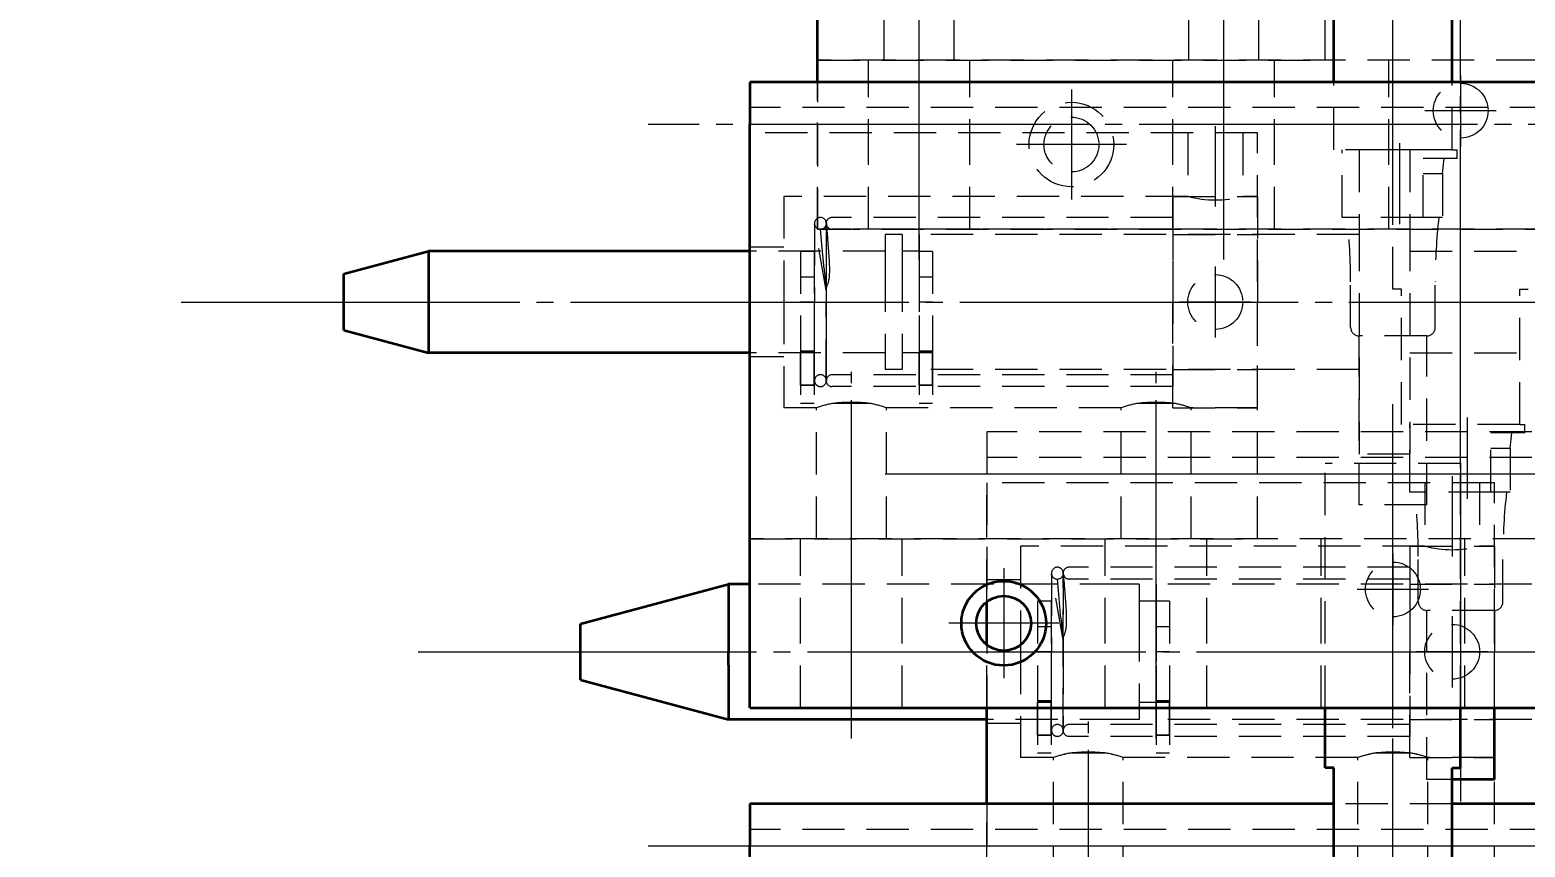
# Model space of a CAD drawing. Header units: millimetres. Extents: x 9439 to 18429, y 1498 to 3280.
# Drawn here: x 10756 to 10844.3, y 2740.8 to 2789.1 of the extents above; entities that cross this region are included whole.
import ezdxf

# ---------------------------------------------------------------- set-up
doc = ezdxf.new("R2010")
doc.units = ezdxf.units.MM
doc.linetypes.add('CENTER-HOKUTO', pattern=[23, 20, -1, 1, -1])
doc.linetypes.add('HIDDEN-HOKUTO', pattern=[3.8, 2.5, -1.3])
doc.layers.add('AM_7', color=2, linetype='CENTER-HOKUTO', lineweight=30)
doc.layers.add('AM_HID', color=1, linetype='HIDDEN-HOKUTO', lineweight=25)
doc.layers.add('word_dim', color=253, linetype='Continuous')
doc.styles.get("Standard").update_dxf_attribs({"font": 'romans.shx', "bigfont": 'bigfont.shx'})
doc.dimstyles.new('RS1-6', dxfattribs={"dimscale": 6, "dimtxt": 3.5, "dimasz": 3, "dimexe": 1, "dimexo": 0, "dimgap": 1, "dimtad": 3, "dimdsep": 46, "dimtxsty": 'Standard', "dimblk1": 'OPEN', "dimblk2": 'OPEN', "dimsah": 1, "dimcen": 0, "dimclrd": 256, "dimclre": 256, "dimclrt": 3, "dimadec": 0, "dimazin": 0, "dimtfac": 1, "dimtmove": 0, "dimatfit": 3, "dimldrblk": 'OPEN', "dimfxl": 0, "dimtolj": 1, "dimtzin": 0, "dimarcsym": 0})

# ---------------------------------------------------------------- blocks, each defined once
blk = doc.blocks.new('_Open')
at = {"color": 0, "lineweight": -2}
for p, q in [((-1, 0.1667), (0, 0)), ((-1, -0.1667), (0, 0)), ((0, 0), (-1, 0))]:
    blk.add_line(p, q, dxfattribs=at)
blk = doc.blocks.new('*D270')
at = {"layer": 'DEFPOINTS', "color": 0, "linetype": 'Continuous', "ltscale": 2}
for p in [(10978.514, 2934.659), (10663.972, 2668.456), (10821.513, 2668.456)]:
    blk.add_point(p, dxfattribs=at)
at = {"layer": 'word_dim', "linetype": 'Continuous', "lineweight": -2, "ltscale": 2}
for p, q in [((10978.514, 2934.659), (10657.972, 2934.659)), ((10663.972, 2916.659), (10663.972, 2686.456)), ((10821.513, 2668.456), (10657.972, 2668.456))]:
    blk.add_line(p, q, dxfattribs=at)
at = {"layer": 'word_dim', "linetype": 'Continuous', "lineweight": -2, "ltscale": 2, "xscale": 18, "yscale": 18, "zscale": 18}
for p, rotation in [((10663.972, 2934.659), 90), ((10663.972, 2668.456), 270)]:
    blk.add_blockref('_Open', p, dxfattribs=dict(at, rotation=rotation))
at = {"layer": 'word_dim', "color": 3, "linetype": 'Continuous', "ltscale": 2, "insert": (10647.472, 2801.558), "char_height": 21, "attachment_point": 5, "rotation": 90}
blk.add_mtext('\\A1;266.2', dxfattribs=at)

msp = doc.modelspace()

# ---------------------------------------------------------------- linework, layer by layer
at = {"color": 7, "lineweight": 35, "ltscale": 0.188647}
msp.add_line((10802.513, 2786.019), (10802.513, 2793.565), dxfattribs=at)
at = {"color": 7, "lineweight": 35, "ltscale": 0.0999}
for p, q in [((10833.013, 2786.019), (10833.013, 2790.015)), ((10840.013, 2786.019), (10840.013, 2790.015))]:
    msp.add_line(p, q, dxfattribs=at)
at = {"color": 7, "lineweight": 35, "ltscale": 0.0625}
for p, q in [((10798.513, 2786.019), (10798.513, 2783.519)), ((10842.513, 2744.782), (10840.013, 2744.782))]:
    msp.add_line(p, q, dxfattribs=at)
at = {"color": 7, "lineweight": 35}
for p, q in [((10853.513, 2786.019), (10798.513, 2786.019)), ((10798.513, 2749.019), (10798.513, 2783.519)), ((10798.513, 2749.019), (10847.512, 2749.019)), ((10833.012, 2743.332), (10798.513, 2743.332))]:
    msp.add_line(p, q, dxfattribs=at)
at = {"color": 7, "lineweight": 35, "ltscale": 0.12941}
for p, q in [((10774.513, 2774.679), (10779.513, 2776.019)), ((10774.513, 2771.359), (10779.513, 2770.019))]:
    msp.add_line(p, q, dxfattribs=at)
at = {"color": 7, "lineweight": 35, "ltscale": 0.075}
msp.add_line((10779.513, 2776.019), (10779.513, 2773.019), dxfattribs=at)
at = {"color": 7, "lineweight": 35, "ltscale": 0.475}
for p, q in [((10798.513, 2776.019), (10779.513, 2776.019)), ((10798.513, 2770.019), (10779.513, 2770.019))]:
    msp.add_line(p, q, dxfattribs=at)
at = {"color": 7, "lineweight": 35, "ltscale": 0.041506}
for p, q in [((10774.513, 2773.019), (10774.513, 2774.679)), ((10788.513, 2752.332), (10788.513, 2753.993))]:
    msp.add_line(p, q, dxfattribs=at)
at = {"color": 7, "lineweight": 35, "ltscale": 0.008224}
for p, q in [((10774.513, 2772.69), (10774.513, 2773.019)), ((10788.513, 2752.003), (10788.513, 2752.332))]:
    msp.add_line(p, q, dxfattribs=at)
at = {"color": 7, "lineweight": 35, "ltscale": 0.033282}
for p, q in [((10774.513, 2771.359), (10774.513, 2772.69)), ((10788.513, 2750.672), (10788.513, 2752.003))]:
    msp.add_line(p, q, dxfattribs=at)
at = {"color": 7, "lineweight": 35, "ltscale": 0.014861}
msp.add_line((10779.513, 2773.019), (10779.513, 2772.425), dxfattribs=at)
at = {"color": 7, "lineweight": 35, "ltscale": 0.060139}
msp.add_line((10779.513, 2772.425), (10779.513, 2770.019), dxfattribs=at)
at = {"color": 7, "lineweight": 35, "ltscale": 0.226002}
for p, q in [((10788.513, 2753.993), (10797.245, 2756.332)), ((10788.513, 2750.672), (10797.245, 2748.332))]:
    msp.add_line(p, q, dxfattribs=at)
at = {"color": 7, "lineweight": 35, "ltscale": 0.1}
msp.add_line((10797.245, 2756.332), (10797.245, 2752.332), dxfattribs=at)
at = {"color": 7, "lineweight": 35, "ltscale": 0.031686}
msp.add_line((10798.512, 2756.332), (10797.245, 2756.332), dxfattribs=at)
at = {"color": 7, "lineweight": 35, "ltscale": 0.06381}
msp.add_line((10812.513, 2752.743), (10812.513, 2755.296), dxfattribs=at)
at = {"color": 7, "lineweight": 35, "ltscale": 0.019814}
msp.add_line((10797.245, 2751.54), (10797.245, 2752.332), dxfattribs=at)
at = {"color": 7, "lineweight": 35, "ltscale": 0.080186}
msp.add_line((10797.245, 2751.54), (10797.245, 2748.332), dxfattribs=at)
at = {"color": 7, "lineweight": 35, "ltscale": 0.142169}
msp.add_line((10812.513, 2743.333), (10812.513, 2749.02), dxfattribs=at)
at = {"color": 7, "lineweight": 35, "ltscale": 0.088747}
for p, q in [((10832.513, 2745.469), (10832.513, 2749.019)), ((10840.513, 2745.469), (10840.513, 2749.019))]:
    msp.add_line(p, q, dxfattribs=at)
at = {"color": 7, "lineweight": 35, "ltscale": 0.105924}
msp.add_line((10842.513, 2744.782), (10842.513, 2749.019), dxfattribs=at)
at = {"color": 7, "lineweight": 35, "ltscale": 0.381699}
msp.add_line((10812.513, 2748.332), (10797.245, 2748.332), dxfattribs=at)
at = {"color": 7, "lineweight": 35, "ltscale": 0.0125}
for p, q in [((10833.013, 2745.469), (10832.513, 2745.469)), ((10840.013, 2745.469), (10840.513, 2745.469))]:
    msp.add_line(p, q, dxfattribs=at)
at = {"color": 7, "lineweight": 35, "ltscale": 0.186572}
for p, q in [((10833.013, 2738.006), (10833.013, 2745.469)), ((10840.013, 2738.006), (10840.013, 2745.469))]:
    msp.add_line(p, q, dxfattribs=at)
at = {"color": 7, "lineweight": 35, "ltscale": 0.062501}
msp.add_line((10798.513, 2743.332), (10798.513, 2740.832), dxfattribs=at)
at = {"color": 7, "lineweight": 35, "ltscale": 0.187497}
msp.add_line((10847.512, 2743.332), (10840.012, 2743.332), dxfattribs=at)
at = {"color": 7, "lineweight": 35, "ltscale": 0.07065}
msp.add_line((10798.513, 2738.006), (10798.513, 2740.832), dxfattribs=at)
at = {"color": 7, "lineweight": 35}
for radius in [2.5, 1.621]:
    msp.add_circle((10813.513, 2754.019), radius, dxfattribs=at)
at = {"layer": 'AM_7', "color": 2, "lineweight": 13}
for p, q in [((10836.513, 2779.415), (10836.513, 2810.615)), ((10808.513, 2775.526), (10808.513, 2797.203)), ((10826.513, 2775.526), (10826.513, 2797.203)), ((10840.513, 2763.182), (10840.513, 2794.382)), ((10840.513, 2786.44), (10840.513, 2782.225)), ((10817.513, 2785.582), (10817.513, 2779.082)), ((10842.62, 2784.332), (10838.405, 2784.332)), ((10864.513, 2783.519), (10792.512, 2783.519)), ((10826.013, 2783.415), (10826.013, 2778.659)), ((10820.763, 2782.332), (10814.263, 2782.332)), ((10836.913, 2777.615), (10836.913, 2782.415)), ((10826.013, 2775.126), (10826.013, 2770.912)), ((10764.913, 2773.019), (10880.113, 2773.019)), ((10828.12, 2773.019), (10823.905, 2773.019)), ((10804.513, 2747.213), (10804.513, 2768.889)), ((10822.513, 2747.213), (10822.513, 2768.889)), ((10836.513, 2724.819), (10836.513, 2766.983)), ((10840.913, 2761.382), (10840.913, 2766.182)), ((10878.513, 2762.832), (10806.512, 2762.832)), ((10873.013, 2762.832), (10807.012, 2762.832)), ((10873.013, 2762.832), (10807.012, 2762.832)), ((10873.013, 2762.832), (10807.012, 2762.832)), ((10840.513, 2763.482), (10840.513, 2743.083)), ((10840.013, 2762.729), (10840.013, 2757.973)), ((10836.513, 2758.126), (10836.513, 2753.912)), ((10813.513, 2757.269), (10813.513, 2750.769)), ((10838.62, 2756.019), (10834.405, 2756.019)), ((10816.763, 2754.019), (10810.263, 2754.019)), ((10840.013, 2754.44), (10840.013, 2750.225)), ((10778.913, 2752.332), (10894.113, 2752.332)), ((10842.12, 2752.332), (10837.905, 2752.332)), ((10818.513, 2726.526), (10818.513, 2748.203)), ((10836.513, 2737.526), (10836.513, 2747.203)), ((10864.513, 2740.832), (10792.512, 2740.832)), ((10859.013, 2740.832), (10793.012, 2740.832)), ((10859.013, 2740.832), (10793.012, 2740.832)), ((10859.013, 2740.832), (10793.012, 2740.832))]:
    msp.add_line(p, q, dxfattribs=at)
at = {"layer": 'AM_HID', "color": 1, "lineweight": 13}
for p, q in [((10802.513, 2811.332), (10802.513, 2787.332)), ((10832.513, 2787.332), (10832.513, 2811.332)), ((10806.446, 2787.332), (10806.446, 2795.082)), ((10810.58, 2787.332), (10810.58, 2795.082)), ((10824.446, 2787.332), (10824.446, 2795.082)), ((10828.58, 2787.332), (10828.58, 2795.082)), ((10836.513, 2773.782), (10836.513, 2791.783)), ((10856.513, 2787.332), (10802.513, 2787.332)), ((10802.513, 2787.332), (10802.513, 2777.332)), ((10802.513, 2787.332), (10832.513, 2787.332)), ((10805.513, 2781.332), (10805.513, 2787.332)), ((10811.513, 2781.332), (10811.513, 2787.332)), ((10823.513, 2781.332), (10823.513, 2787.332)), ((10829.513, 2781.332), (10829.513, 2787.332)), ((10836.263, 2781.332), (10836.263, 2787.332)), ((10802.513, 2777.332), (10802.513, 2786.019)), ((10833.013, 2782.015), (10833.013, 2786.019)), ((10840.013, 2782.015), (10840.013, 2786.019)), ((10853.513, 2784.519), (10798.513, 2784.519)), ((10798.513, 2783.019), (10798.513, 2759.019)), ((10828.513, 2783.019), (10798.513, 2783.019)), ((10824.392, 2783.019), (10824.392, 2779.269)), ((10827.634, 2783.019), (10827.634, 2779.269)), ((10828.513, 2759.019), (10828.513, 2783.019)), ((10840.013, 2782.015), (10833.013, 2782.015)), ((10833.513, 2778.015), (10833.513, 2782.015)), ((10834.513, 2782.019), (10834.513, 2777.334)), ((10837.513, 2782.019), (10834.513, 2782.019)), ((10837.513, 2782.019), (10837.513, 2777.334)), ((10838.303, 2778.015), (10838.303, 2781.515)), ((10840.313, 2781.515), (10838.303, 2781.515)), ((10839.442, 2780.615), (10839.543, 2781.515)), ((10840.013, 2782.015), (10840.313, 2782.015)), ((10840.313, 2781.515), (10840.313, 2782.015)), ((10805.513, 2777.332), (10805.513, 2781.332)), ((10811.513, 2777.332), (10811.513, 2781.332)), ((10823.513, 2777.332), (10823.513, 2781.332)), ((10829.513, 2777.332), (10829.513, 2781.332)), ((10836.263, 2777.332), (10836.263, 2781.332)), ((10838.303, 2780.615), (10839.442, 2780.615)), ((10838.303, 2780.615), (10839.442, 2780.615)), ((10839.442, 2780.615), (10839.442, 2778.015)), ((10800.513, 2779.269), (10800.513, 2773.019)), ((10824.392, 2779.269), (10800.513, 2779.269)), ((10823.513, 2779.269), (10823.513, 2773.019)), ((10823.513, 2779.269), (10828.513, 2779.269)), ((10828.513, 2779.269), (10827.634, 2779.269)), ((10828.513, 2779.269), (10828.513, 2773.019)), ((10823.513, 2778.019), (10803.373, 2778.019)), ((10823.513, 2778.019), (10823.513, 2768.019)), ((10838.303, 2778.015), (10833.513, 2778.015)), ((10839.442, 2778.015), (10838.303, 2778.015)), ((10802.333, 2777.67), (10802.333, 2773.019)), ((10803.023, 2773.726), (10802.339, 2777.605)), ((10856.513, 2777.332), (10802.513, 2777.332)), ((10802.513, 2777.332), (10862.513, 2777.332)), ((10802.764, 2776.415), (10802.683, 2777.319)), ((10803.028, 2777.728), (10803.028, 2773.019)), ((10803.043, 2777.616), (10803.028, 2777.728)), ((10803.033, 2777.658), (10803.033, 2777.669)), ((10803.033, 2773.019), (10803.033, 2777.658)), ((10803.033, 2773.019), (10803.033, 2777.658)), ((10823.513, 2777.319), (10803.383, 2777.319)), ((10806.513, 2777.019), (10806.513, 2774.937)), ((10807.513, 2777.019), (10806.513, 2777.019)), ((10807.513, 2777.019), (10807.513, 2774.937)), ((10808.513, 2777.019), (10808.513, 2774.937)), ((10834.513, 2777.019), (10808.513, 2777.019)), ((10823.513, 2777.019), (10828.513, 2777.019)), ((10834.513, 2777.334), (10834.513, 2764.019)), ((10837.513, 2777.334), (10837.513, 2764.019)), ((10800.513, 2776.269), (10798.513, 2776.269)), ((10802.895, 2774.983), (10802.764, 2776.415)), ((10779.513, 2776.019), (10779.513, 2775.527)), ((10779.513, 2775.527), (10779.513, 2773.019)), ((10806.513, 2776.019), (10798.513, 2776.019)), ((10802.313, 2776.012), (10801.513, 2776.012)), ((10801.513, 2776.012), (10801.513, 2770.026)), ((10802.313, 2776.012), (10801.513, 2776.012)), ((10802.313, 2776.012), (10802.313, 2770.026)), ((10808.513, 2776.019), (10807.513, 2776.019)), ((10809.313, 2776.012), (10808.513, 2776.012)), ((10808.513, 2776.012), (10808.513, 2770.026)), ((10809.313, 2776.012), (10808.513, 2776.012)), ((10809.313, 2776.012), (10809.313, 2770.026)), ((10837.513, 2776.019), (10861.013, 2776.019)), ((10801.513, 2774.516), (10802.313, 2774.516)), ((10801.513, 2774.516), (10802.313, 2774.516)), ((10806.513, 2774.937), (10806.513, 2769.019)), ((10807.513, 2774.937), (10807.513, 2769.019)), ((10808.513, 2774.937), (10808.513, 2769.019)), ((10808.513, 2774.516), (10809.313, 2774.516)), ((10808.513, 2774.516), (10809.313, 2774.516)), ((10803.023, 2773.726), (10803.023, 2773.755)), ((10803.023, 2773.73), (10803.023, 2773.019)), ((10834.013, 2771.515), (10834.013, 2774.215)), ((10837.013, 2773.782), (10836.513, 2773.782)), ((10837.013, 2765.782), (10837.013, 2773.782)), ((10839.013, 2771.515), (10839.013, 2774.215)), ((10844.013, 2773.782), (10844.513, 2773.782)), ((10844.013, 2765.782), (10844.013, 2773.782)), ((10779.513, 2773.019), (10779.513, 2770.019)), ((10800.513, 2773.019), (10800.513, 2766.769)), ((10802.313, 2773.019), (10801.513, 2773.019)), ((10802.333, 2768.37), (10802.333, 2773.019)), ((10803.023, 2773.019), (10803.023, 2768.452)), ((10803.028, 2768.31), (10803.028, 2773.019)), ((10803.033, 2768.38), (10803.033, 2773.019)), ((10803.033, 2768.38), (10803.033, 2773.019)), ((10809.313, 2773.019), (10808.513, 2773.019)), ((10823.513, 2766.769), (10823.513, 2773.019)), ((10828.513, 2766.769), (10828.513, 2773.019)), ((10838.513, 2771.015), (10834.513, 2771.015)), ((10838.513, 2771.015), (10834.513, 2771.015)), ((10834.513, 2761.015), (10834.513, 2771.015)), ((10838.513, 2761.015), (10838.513, 2771.015)), ((10806.513, 2770.019), (10798.513, 2770.019)), ((10801.513, 2770.121), (10802.313, 2770.121)), ((10802.313, 2770.121), (10801.513, 2770.121)), ((10801.513, 2770.026), (10801.513, 2767.019)), ((10801.513, 2768.093), (10801.513, 2770.026)), ((10802.313, 2770.019), (10801.513, 2770.019)), ((10802.313, 2770.026), (10802.313, 2767.019)), ((10802.313, 2768.093), (10802.313, 2770.026)), ((10808.513, 2770.019), (10807.513, 2770.019)), ((10808.513, 2770.121), (10809.313, 2770.121)), ((10809.313, 2770.121), (10808.513, 2770.121)), ((10808.513, 2770.026), (10808.513, 2767.019)), ((10808.513, 2768.093), (10808.513, 2770.026)), ((10809.313, 2770.019), (10808.513, 2770.019)), ((10809.313, 2770.026), (10809.313, 2767.019)), ((10809.313, 2768.093), (10809.313, 2770.026)), ((10837.513, 2770.019), (10861.013, 2770.019)), ((10800.513, 2769.769), (10798.513, 2769.769)), ((10807.513, 2769.019), (10806.513, 2769.019)), ((10834.513, 2769.019), (10808.513, 2769.019)), ((10823.513, 2769.019), (10828.513, 2769.019)), ((10802.333, 2768.37), (10802.334, 2768.393)), ((10802.334, 2768.345), (10802.333, 2768.37)), ((10803.023, 2768.369), (10803.023, 2768.452)), ((10803.033, 2768.369), (10803.033, 2768.38)), ((10823.513, 2768.719), (10803.383, 2768.719)), ((10802.313, 2768.093), (10801.513, 2768.093)), ((10801.513, 2768.093), (10802.313, 2768.093)), ((10823.513, 2768.019), (10803.373, 2768.019)), ((10809.313, 2768.093), (10808.513, 2768.093)), ((10808.513, 2768.093), (10809.313, 2768.093)), ((10802.446, 2766.769), (10800.513, 2766.769)), ((10802.313, 2767.019), (10801.513, 2767.019)), ((10802.446, 2759.019), (10802.446, 2766.769)), ((10805.613, 2767.019), (10803.413, 2767.019)), ((10805.613, 2767.019), (10803.413, 2767.019)), ((10806.58, 2759.019), (10806.58, 2766.769)), ((10820.446, 2766.769), (10806.58, 2766.769)), ((10809.313, 2767.019), (10808.513, 2767.019)), ((10820.446, 2759.019), (10820.446, 2766.769)), ((10823.613, 2767.019), (10821.413, 2767.019)), ((10823.613, 2767.019), (10821.413, 2767.019)), ((10823.513, 2766.769), (10828.513, 2766.769)), ((10824.58, 2759.019), (10824.58, 2766.769)), ((10828.513, 2766.769), (10824.58, 2766.769)), ((10844.013, 2765.782), (10837.013, 2765.782)), ((10837.513, 2761.782), (10837.513, 2765.782)), ((10844.013, 2765.782), (10844.313, 2765.782)), ((10844.313, 2765.282), (10844.313, 2765.782)), ((10812.513, 2765.332), (10812.513, 2762.832)), ((10867.513, 2765.332), (10812.513, 2765.332)), ((10842.303, 2761.782), (10842.303, 2765.282)), ((10844.313, 2765.282), (10842.303, 2765.282)), ((10843.442, 2764.382), (10843.543, 2765.282)), ((10867.513, 2763.832), (10812.513, 2763.832)), ((10837.513, 2764.019), (10834.513, 2764.019)), ((10842.303, 2764.382), (10843.442, 2764.382)), ((10842.303, 2764.382), (10843.442, 2764.382)), ((10843.442, 2764.382), (10843.442, 2761.782)), ((10812.513, 2755.296), (10812.513, 2762.832)), ((10832.513, 2749.019), (10832.513, 2763.469)), ((10840.513, 2763.469), (10832.513, 2763.469)), ((10840.513, 2749.019), (10840.513, 2763.469)), ((10812.513, 2762.332), (10812.513, 2738.332)), ((10842.513, 2762.332), (10812.513, 2762.332)), ((10838.392, 2762.332), (10838.392, 2758.582)), ((10841.634, 2762.332), (10841.634, 2758.582)), ((10842.513, 2738.332), (10842.513, 2762.332)), ((10842.303, 2761.782), (10837.513, 2761.782)), ((10843.442, 2761.782), (10842.303, 2761.782)), ((10838.513, 2761.015), (10834.513, 2761.015)), ((10852.513, 2759.019), (10798.513, 2759.019)), ((10798.513, 2759.019), (10798.513, 2749.019)), ((10798.513, 2759.019), (10828.513, 2759.019)), ((10801.513, 2753.019), (10801.513, 2759.019)), ((10807.513, 2753.019), (10807.513, 2759.019)), ((10814.513, 2758.582), (10814.513, 2752.332)), ((10838.392, 2758.582), (10814.513, 2758.582)), ((10819.513, 2753.019), (10819.513, 2759.019)), ((10825.513, 2753.019), (10825.513, 2759.019)), ((10832.263, 2753.019), (10832.263, 2759.019)), ((10837.513, 2758.582), (10837.513, 2752.332)), ((10837.513, 2758.582), (10842.513, 2758.582)), ((10840.763, 2753.019), (10840.763, 2759.019)), ((10842.513, 2758.582), (10841.634, 2758.582)), ((10842.513, 2758.582), (10842.513, 2752.332)), ((10838.013, 2755.282), (10838.013, 2757.982)), ((10843.013, 2755.282), (10843.013, 2757.982)), ((10816.333, 2756.983), (10816.333, 2752.332)), ((10817.023, 2753.039), (10816.339, 2756.919)), ((10816.764, 2755.728), (10816.683, 2756.632)), ((10817.028, 2757.041), (10817.028, 2752.332)), ((10817.043, 2756.929), (10817.028, 2757.041)), ((10817.033, 2756.972), (10817.033, 2756.982)), ((10817.033, 2752.332), (10817.033, 2756.972)), ((10817.033, 2752.332), (10817.033, 2756.972)), ((10837.513, 2757.332), (10817.373, 2757.332)), ((10837.513, 2756.632), (10817.383, 2756.632)), ((10837.513, 2757.332), (10837.513, 2747.332)), ((10797.245, 2756.332), (10797.245, 2755.677)), ((10820.513, 2756.332), (10798.512, 2756.332)), ((10814.513, 2756.582), (10812.513, 2756.582)), ((10821.513, 2756.332), (10820.513, 2756.332)), ((10821.513, 2756.332), (10821.513, 2754.25)), ((10822.513, 2756.332), (10822.513, 2754.25)), ((10848.513, 2756.332), (10822.513, 2756.332)), ((10837.513, 2756.332), (10842.513, 2756.332)), ((10797.245, 2752.332), (10797.245, 2755.677)), ((10816.313, 2755.326), (10815.513, 2755.326)), ((10815.513, 2755.326), (10815.513, 2749.339)), ((10816.313, 2755.326), (10815.513, 2755.326)), ((10816.313, 2755.326), (10816.313, 2749.339)), ((10816.895, 2754.297), (10816.764, 2755.728)), ((10822.513, 2755.332), (10821.513, 2755.332)), ((10823.313, 2755.326), (10822.513, 2755.326)), ((10822.513, 2755.326), (10822.513, 2749.339)), ((10823.313, 2755.326), (10822.513, 2755.326)), ((10823.313, 2755.326), (10823.313, 2749.339)), ((10821.513, 2754.25), (10821.513, 2748.332)), ((10822.513, 2754.25), (10822.513, 2748.332)), ((10842.513, 2754.782), (10838.513, 2754.782)), ((10842.513, 2754.782), (10838.513, 2754.782)), ((10838.513, 2744.782), (10838.513, 2754.782)), ((10842.513, 2749.019), (10842.513, 2754.782)), ((10815.513, 2753.829), (10816.313, 2753.829)), ((10815.513, 2753.829), (10816.313, 2753.829)), ((10822.513, 2753.829), (10823.313, 2753.829)), ((10822.513, 2753.829), (10823.313, 2753.829)), ((10797.245, 2752.332), (10797.245, 2748.332)), ((10801.513, 2749.019), (10801.513, 2753.019)), ((10807.513, 2749.019), (10807.513, 2753.019)), ((10812.513, 2749.02), (10812.513, 2752.743)), ((10814.513, 2752.332), (10814.513, 2746.082)), ((10816.313, 2752.332), (10815.513, 2752.332)), ((10816.333, 2747.683), (10816.333, 2752.332)), ((10817.023, 2753.039), (10817.023, 2753.068)), ((10817.023, 2753.043), (10817.023, 2752.332)), ((10817.023, 2752.332), (10817.023, 2747.765)), ((10817.028, 2747.623), (10817.028, 2752.332)), ((10817.033, 2747.693), (10817.033, 2752.332)), ((10817.033, 2747.693), (10817.033, 2752.332)), ((10819.513, 2749.019), (10819.513, 2753.019)), ((10823.313, 2752.332), (10822.513, 2752.332)), ((10825.513, 2749.019), (10825.513, 2753.019)), ((10832.263, 2749.019), (10832.263, 2753.019)), ((10837.513, 2746.082), (10837.513, 2752.332)), ((10840.763, 2749.019), (10840.763, 2753.019)), ((10842.513, 2746.082), (10842.513, 2752.332)), ((10852.513, 2749.019), (10798.513, 2749.019)), ((10815.513, 2749.435), (10816.313, 2749.435)), ((10816.313, 2749.435), (10815.513, 2749.435)), ((10815.513, 2749.339), (10815.513, 2746.332)), ((10815.513, 2747.406), (10815.513, 2749.339)), ((10816.313, 2749.332), (10815.513, 2749.332)), ((10816.313, 2749.339), (10816.313, 2746.332)), ((10816.313, 2747.406), (10816.313, 2749.339)), ((10822.513, 2749.332), (10821.513, 2749.332)), ((10822.513, 2749.435), (10823.313, 2749.435)), ((10823.313, 2749.435), (10822.513, 2749.435)), ((10822.513, 2749.339), (10822.513, 2746.332)), ((10822.513, 2747.406), (10822.513, 2749.339)), ((10823.313, 2749.332), (10822.513, 2749.332)), ((10823.313, 2749.339), (10823.313, 2746.332)), ((10823.313, 2747.406), (10823.313, 2749.339)), ((10820.513, 2748.332), (10812.513, 2748.332)), ((10814.513, 2748.082), (10812.513, 2748.082)), ((10837.513, 2748.032), (10817.383, 2748.032)), ((10821.513, 2748.332), (10820.513, 2748.332)), ((10848.513, 2748.332), (10822.513, 2748.332)), ((10837.513, 2748.332), (10842.513, 2748.332)), ((10816.313, 2747.406), (10815.513, 2747.406)), ((10815.513, 2747.406), (10816.313, 2747.406)), ((10816.333, 2747.683), (10816.334, 2747.706)), ((10816.334, 2747.659), (10816.333, 2747.683)), ((10817.023, 2747.682), (10817.023, 2747.765)), ((10817.033, 2747.682), (10817.033, 2747.693)), ((10837.513, 2747.332), (10817.373, 2747.332)), ((10823.313, 2747.406), (10822.513, 2747.406)), ((10822.513, 2747.406), (10823.313, 2747.406)), ((10816.446, 2746.082), (10814.513, 2746.082)), ((10816.313, 2746.332), (10815.513, 2746.332)), ((10816.446, 2738.332), (10816.446, 2746.082)), ((10819.613, 2746.332), (10817.413, 2746.332)), ((10819.613, 2746.332), (10817.413, 2746.332)), ((10820.58, 2738.332), (10820.58, 2746.082)), ((10834.446, 2746.082), (10820.58, 2746.082)), ((10823.313, 2746.332), (10822.513, 2746.332)), ((10834.446, 2738.332), (10834.446, 2746.082)), ((10837.613, 2746.332), (10835.413, 2746.332)), ((10837.613, 2746.332), (10835.413, 2746.332)), ((10837.513, 2746.082), (10842.513, 2746.082)), ((10838.58, 2738.332), (10838.58, 2746.082)), ((10842.513, 2746.082), (10838.58, 2746.082)), ((10840.013, 2744.782), (10838.513, 2744.782)), ((10812.513, 2728.332), (10812.513, 2743.333)), ((10840.012, 2743.332), (10833.012, 2743.332)), ((10853.513, 2741.832), (10798.513, 2741.832))]:
    msp.add_line(p, q, dxfattribs=at)
for points in [[(10803.222, 2774.611), (10803.231, 2774.889), (10803.217, 2775.428), (10803.124, 2776.76), (10803.11, 2776.916)], [(10803.023, 2773.755), (10803.035, 2773.848), (10803.104, 2774.047)], [(10817.222, 2753.924), (10817.231, 2754.203), (10817.217, 2754.742), (10817.124, 2756.073), (10817.11, 2756.229)], [(10817.023, 2753.068), (10817.035, 2753.161), (10817.104, 2753.36)]]:
    msp.add_lwpolyline(points, dxfattribs=at)
for centre, radius in [((10840.513, 2784.332), 1.621), ((10817.513, 2782.332), 2.5), ((10817.513, 2782.332), 1.621), ((10826.013, 2773.019), 1.621), ((10836.513, 2756.019), 1.621), ((10840.013, 2752.332), 1.621)]:
    msp.add_circle(centre, radius, dxfattribs=at)
for centre, radius, start, end in [((10826.013, 2785.307), 6.25, 254.97144, 285.02902), ((10826.013, 2785.307), 6.25, 254.97082, 285.02872), ((10802.683, 2777.669), 0.35, 9.69632, 179.83872), ((10803.373, 2777.669), 0.35, 90, 170.30368), ((10799.733, 2774.215), 34.28, 0, 6.36445), ((10873.292, 2774.215), 34.28, 173.63555, 180.00001), ((10802.683, 2777.669), 0.35, 192.72727, 270), ((10802.683, 2777.669), 0.35, 270.00983, 359.89726), ((10803.383, 2777.669), 0.35, 180.10288, 269.99018), ((10767.024, 2773.806), 36.22, 4.92626, 6.03904), ((10854.479, 2779.558), 51.785, 185.06816, 186.46253), ((10801.463, 2774.681), 1.76, 338.87046, 357.70967), ((10834.513, 2771.515), 0.5, 180.00001, 270), ((10838.513, 2771.515), 0.5, 270, 0), ((10802.683, 2768.369), 0.35, 176.08696, 270), ((10802.683, 2768.369), 0.35, 13.72913, 176.08696), ((10802.683, 2768.369), 0.35, 270, 350.30368), ((10802.681, 2768.369), 0.352, 359.25758, 13.72245), ((10803.373, 2768.369), 0.35, 179.99999, 189.69632), ((10803.373, 2768.369), 0.35, 189.69632, 270), ((10803.383, 2768.369), 0.35, 90.00982, 179.89725), ((10804.742, 2759.896), 7.247, 100.56876, 108.47222), ((10804.742, 2759.896), 7.246, 100.56874, 108.47251), ((10804.512, 2757.616), 9.467, 83.32693, 96.67196), ((10804.513, 2757.616), 9.467, 83.32808, 96.67304), ((10804.284, 2759.896), 7.246, 71.52749, 79.43125), ((10804.283, 2759.896), 7.247, 71.52778, 79.43123), ((10822.742, 2759.896), 7.247, 100.56876, 108.47222), ((10822.742, 2759.896), 7.246, 100.56874, 108.47251), ((10822.513, 2757.616), 9.467, 83.32808, 96.67304), ((10822.512, 2757.616), 9.467, 83.32693, 96.67196), ((10822.284, 2759.896), 7.246, 71.52749, 79.43125), ((10822.283, 2759.896), 7.247, 71.52778, 79.43123), ((10803.733, 2757.982), 34.28, 0, 6.36445), ((10877.292, 2757.982), 34.28, 173.63555, 180.00001), ((10840.013, 2764.62), 6.25, 254.97144, 285.02902), ((10840.013, 2764.62), 6.25, 254.97082, 285.02872), ((10816.683, 2756.982), 0.35, 9.69632, 179.83872), ((10816.683, 2756.982), 0.35, 192.72727, 270), ((10816.683, 2756.983), 0.35, 270.00983, 359.89726), ((10817.373, 2756.982), 0.35, 90, 170.30368), ((10817.383, 2756.983), 0.35, 180.10288, 269.99018), ((10781.024, 2753.119), 36.22, 4.92626, 6.03904), ((10838.513, 2755.282), 0.5, 180.00001, 270), ((10842.513, 2755.282), 0.5, 270, 0), ((10868.479, 2758.871), 51.785, 185.06816, 186.46253), ((10815.463, 2753.995), 1.76, 338.87046, 357.70967), ((10816.683, 2747.682), 0.35, 13.72913, 176.08696), ((10817.383, 2747.682), 0.35, 90.00982, 179.89725), ((10816.683, 2747.682), 0.35, 176.08696, 270), ((10816.683, 2747.682), 0.35, 270, 350.30368), ((10816.681, 2747.682), 0.352, 359.25758, 13.72245), ((10817.373, 2747.682), 0.35, 179.99999, 189.69632), ((10817.373, 2747.682), 0.35, 189.69632, 270), ((10818.742, 2739.209), 7.247, 100.56876, 108.47222), ((10818.742, 2739.209), 7.246, 100.56874, 108.47251), ((10818.512, 2736.93), 9.467, 83.32693, 96.67196), ((10818.513, 2736.93), 9.467, 83.32808, 96.67304), ((10818.284, 2739.209), 7.246, 71.52749, 79.43125), ((10818.283, 2739.209), 7.247, 71.52778, 79.43123), ((10836.742, 2739.209), 7.247, 100.56876, 108.47222), ((10836.742, 2739.209), 7.246, 100.56874, 108.47251), ((10836.512, 2736.93), 9.467, 83.32693, 96.67196), ((10836.513, 2736.93), 9.467, 83.32808, 96.67304), ((10836.283, 2739.209), 7.247, 71.52778, 79.43123), ((10836.284, 2739.209), 7.246, 71.52749, 79.43125)]:
    msp.add_arc(centre, radius, start, end, dxfattribs=at)

# ---------------------------------------------------------------- dimensions: what is measured, and where the dimension line sits
at = {"layer": 'word_dim', "linetype": 'Continuous', "ltscale": 2}
dim = msp.add_linear_dim(base=(10663.972, 2668.456), p1=(10978.514, 2934.659), p2=(10821.513, 2668.456), angle=90, dimstyle='RS1-6', dxfattribs=at)
dim.commit()
dim.dimension.update_dxf_attribs({"geometry": '*D270', "text_midpoint": (10647.472, 2801.558)})

doc.saveas('drawing.dxf')
